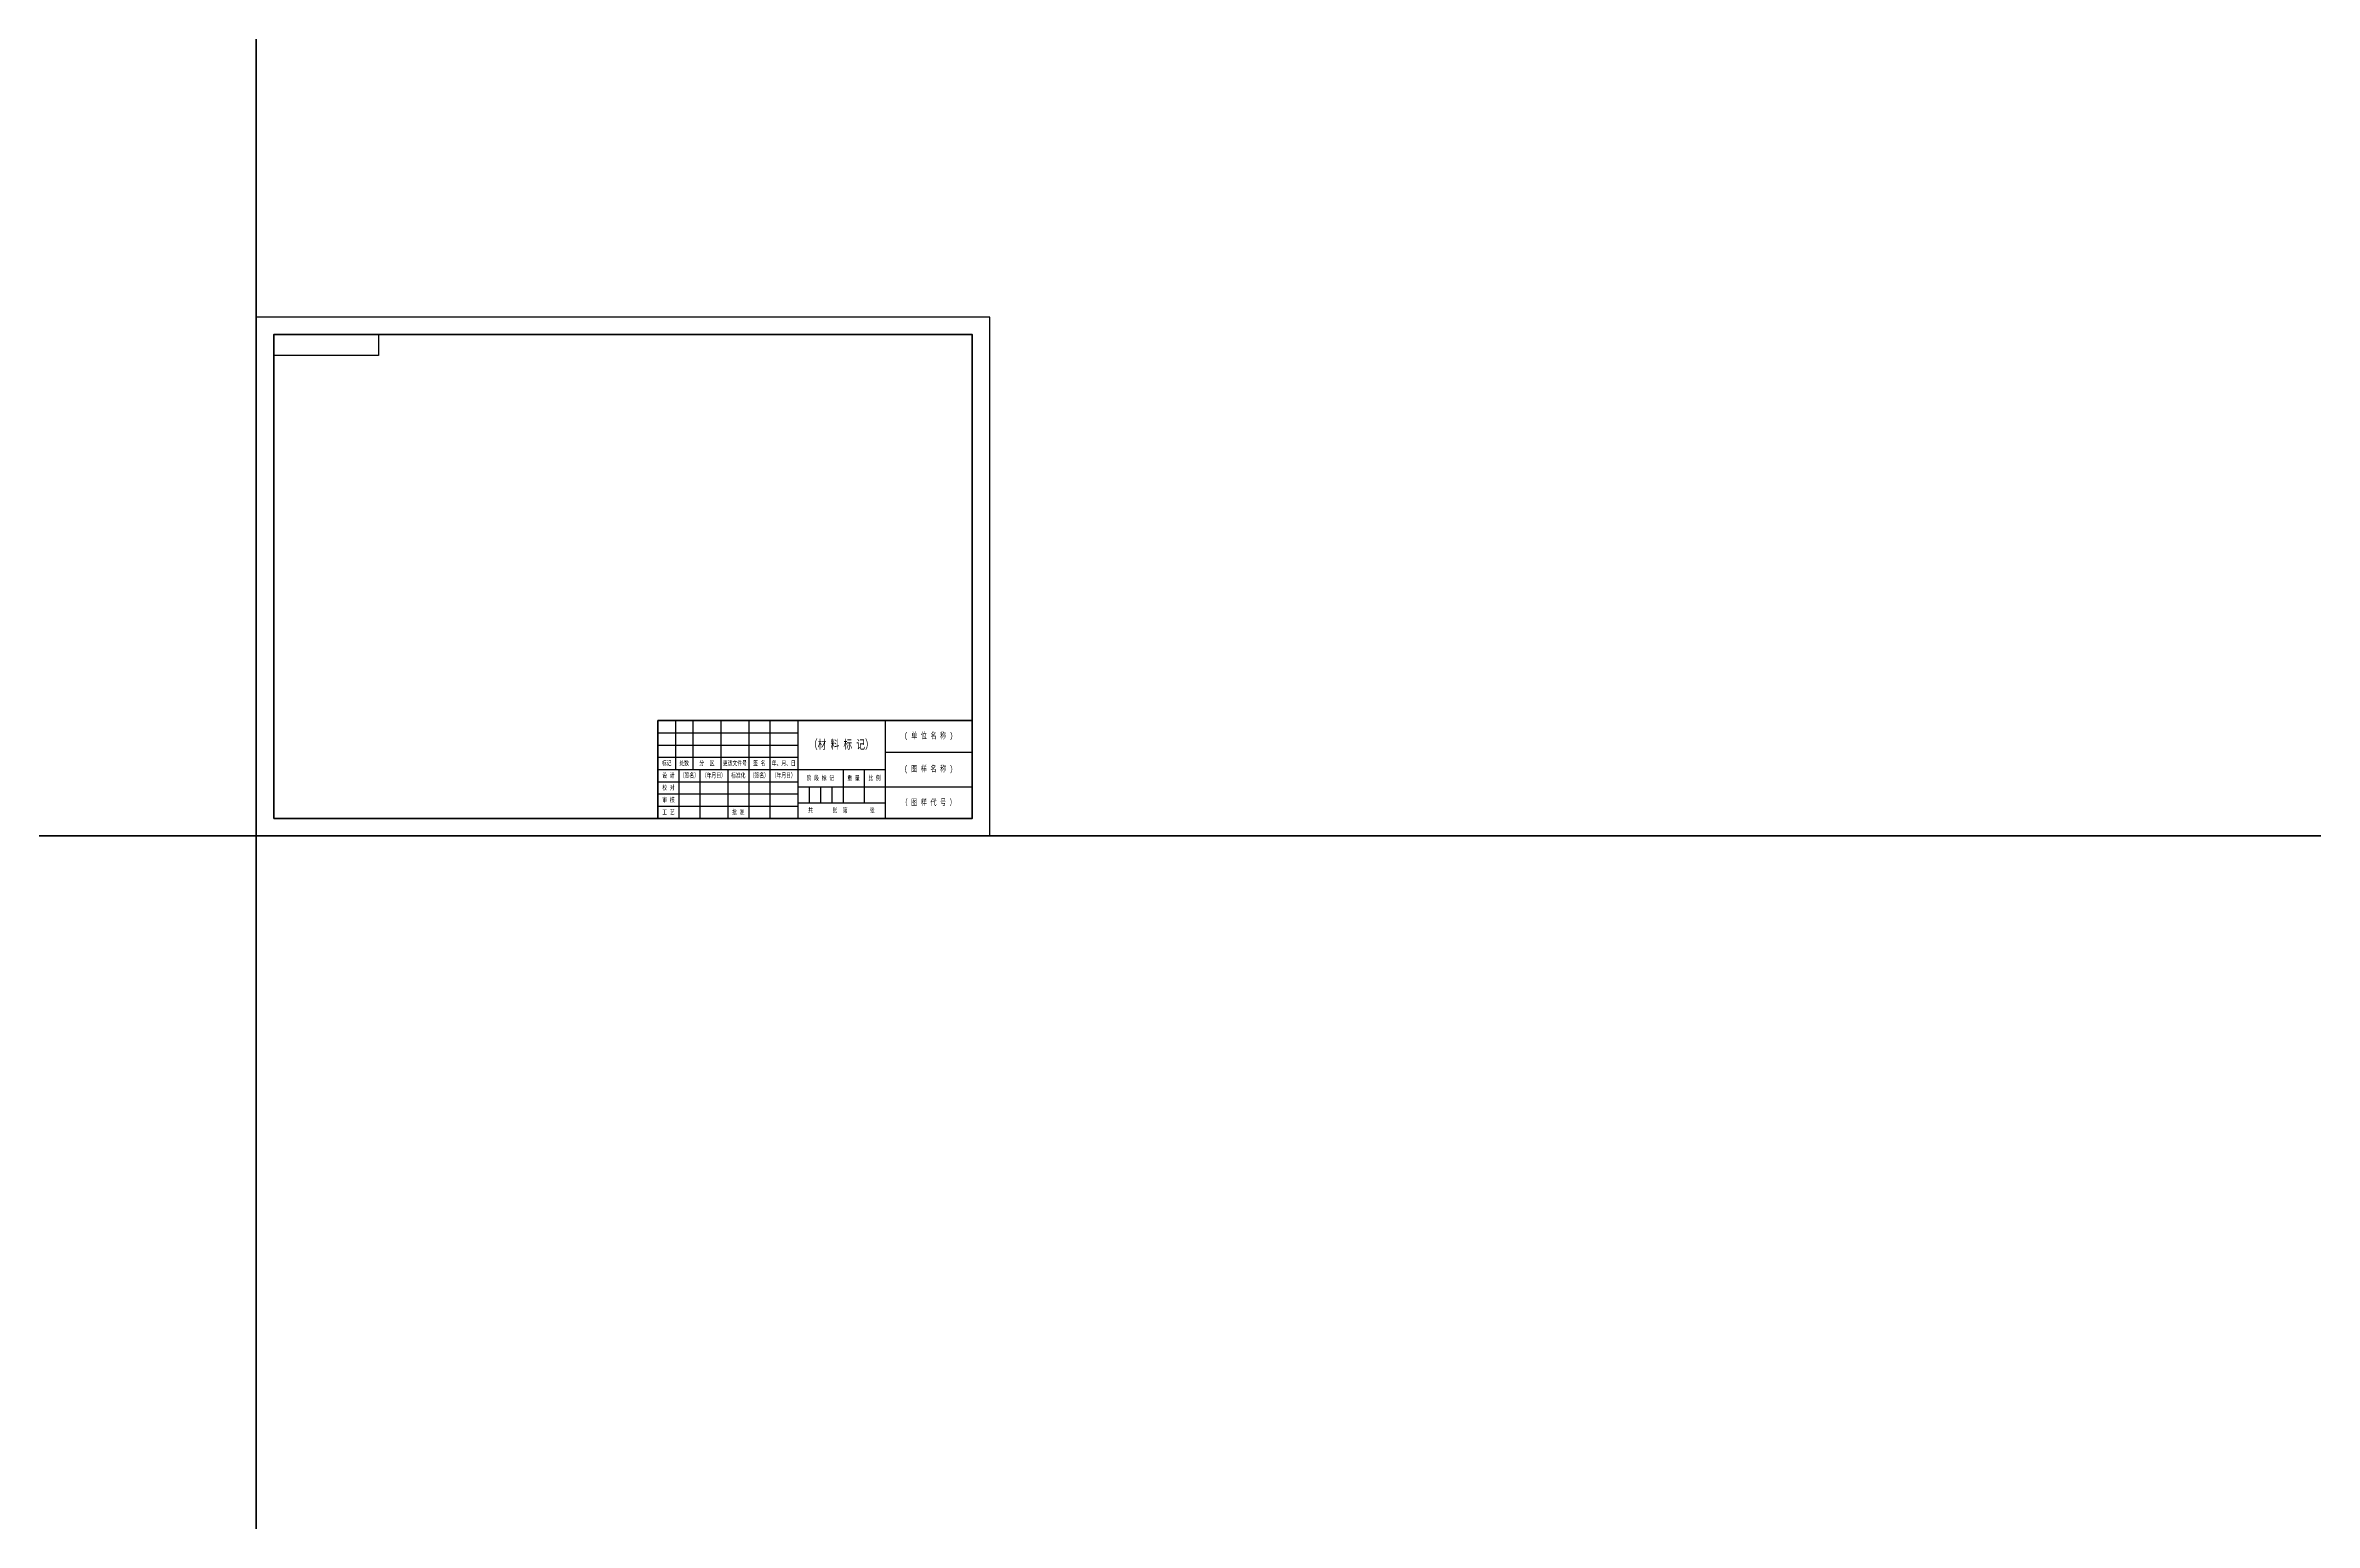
# Model space of a CAD drawing. Header units: millimetres. Extents: x -242 to 4956, y 0 to 6520.
# Drawn here: x 2357 to 3657, y 846 to 1692 of the extents above; entities that cross this region are included whole.
import ezdxf

# ---------------------------------------------------------------- set-up
doc = ezdxf.new("R2010")
doc.units = ezdxf.units.MM
doc.styles.add('样式 1', font='', dxfattribs={"width": 0.71})
doc.styles.get('样式 1').set_extended_font_data('SimSun')

msp = doc.modelspace()

# ---------------------------------------------------------------- linework, layer by layer
for p, q in [((2718, 1305), (2718, 1277)), ((2728, 1305), (2728, 1277)), ((2744, 1305), (2744, 1277)), ((2760, 1305), (2760, 1249)), ((2772, 1305), (2772, 1249)), ((2788, 1305), (2788, 1249)), ((2838, 1305), (2838, 1249)), ((2708, 1298), (2788, 1298)), ((2708, 1291), (2788, 1291)), ((2838, 1287), (2888, 1287)), ((2708, 1284), (2788, 1284)), ((2708, 1277), (2838, 1277)), ((2720, 1277), (2720, 1249)), ((2732, 1277), (2732, 1249)), ((2748, 1277), (2748, 1249)), ((2814, 1277), (2814, 1258)), ((2826, 1277), (2826, 1258)), ((2708, 1270), (2788, 1270)), ((2708, 1263), (2788, 1263)), ((2788, 1267), (2888, 1267)), ((2794.5, 1267), (2794.5, 1258)), ((2801, 1267), (2801, 1258)), ((2807.5, 1267), (2807.5, 1258)), ((2708, 1256), (2788, 1256)), ((2788, 1258), (2838, 1258))]:
    msp.add_line(p, q)
for points in [[(1239, 1239), (2478, 1239), (2478, 2478), (1239, 2478)], [(2478, 1239), (3717, 1239), (3717, 2478), (2478, 2478)], [(2478, 1239), (2898, 1239), (2898, 1536), (2478, 1536)], [(2548, 1514), (2488, 1514), (2488, 1526), (2548, 1526)], [(1239, 0), (2478, 0), (2478, 1239), (1239, 1239)], [(2478, 0), (3717, 0), (3717, 1239), (2478, 1239)]]:
    msp.add_lwpolyline(points, close=True)
at = {"lineweight": 70}
for points in [[(2488, 1249), (2888, 1249), (2888, 1526), (2488, 1526)], [(2888, 1249), (2708, 1249), (2708, 1305), (2888, 1305)]]:
    msp.add_lwpolyline(points, close=True, dxfattribs=at)

# ---------------------------------------------------------------- texts
at = {"attachment_point": 5, "style": '样式 1'}
for s, width, insert, char_height in [('（材 料 标 记）', 55.823, (2813, 1291), 5), ('( 单 位 名 称 )', 50, (2863, 1296), 3.5), ('标记', 10, (2713, 1280.5), 2.75), ('设 计', 12, (2714, 1273.5), 2.75), ('{\\fFangSong_GB2312|b0|i0|c134|p49;处数}', 10, (2723, 1280.5), 2.75), ('（签名）', 12, (2726, 1273.5), 2.75), ('分  区', 16, (2736, 1280.5), 2.75), ('（年月日）', 16, (2740, 1273.5), 2.75), ('更该文件号', 18.974, (2752, 1280.5), 2.75), ('标准化', 12, (2754, 1273.5), 2.75), ('（签名）', 12, (2766, 1273.5), 2.75), ('年、月、日', 16, (2780, 1280.5), 2.75), ('（年月日）', 16, (2780, 1273.5), 2.75), ('阶 段 标 记', 26, (2801, 1272), 2.75), ('重 量', 12, (2820, 1272), 2.75), ('比 例', 12, (2832, 1272), 2.75), ('( 图 样 名 称 )', 50, (2863, 1277), 3.5), ('校 对', 12, (2714, 1266.5), 2.75), ('审 核', 12, (2714, 1259.5), 2.75), ('（ 图 样 代 号 ）', 50, (2863, 1258), 3.5), ('工 艺', 12, (2714, 1252.5), 2.75), ('批 准', 12, (2754, 1252.5), 2.75), ('共       张  第        张', 50, (2813, 1253.5), 2.75)]:
    msp.add_mtext_dynamic_manual_height_columns(s, width=width, gutter_width=12.5, heights=[0], dxfattribs=dict(at, insert=insert, char_height=char_height))
at = {"insert": (2766, 1280.5), "char_height": 2.75, "attachment_point": 5, "style": '样式 1'}
msp.add_mtext_dynamic_auto_height_columns('签 名', width=12, gutter_width=12.5, height=7, count=1, dxfattribs=at)

doc.saveas('drawing.dxf')
